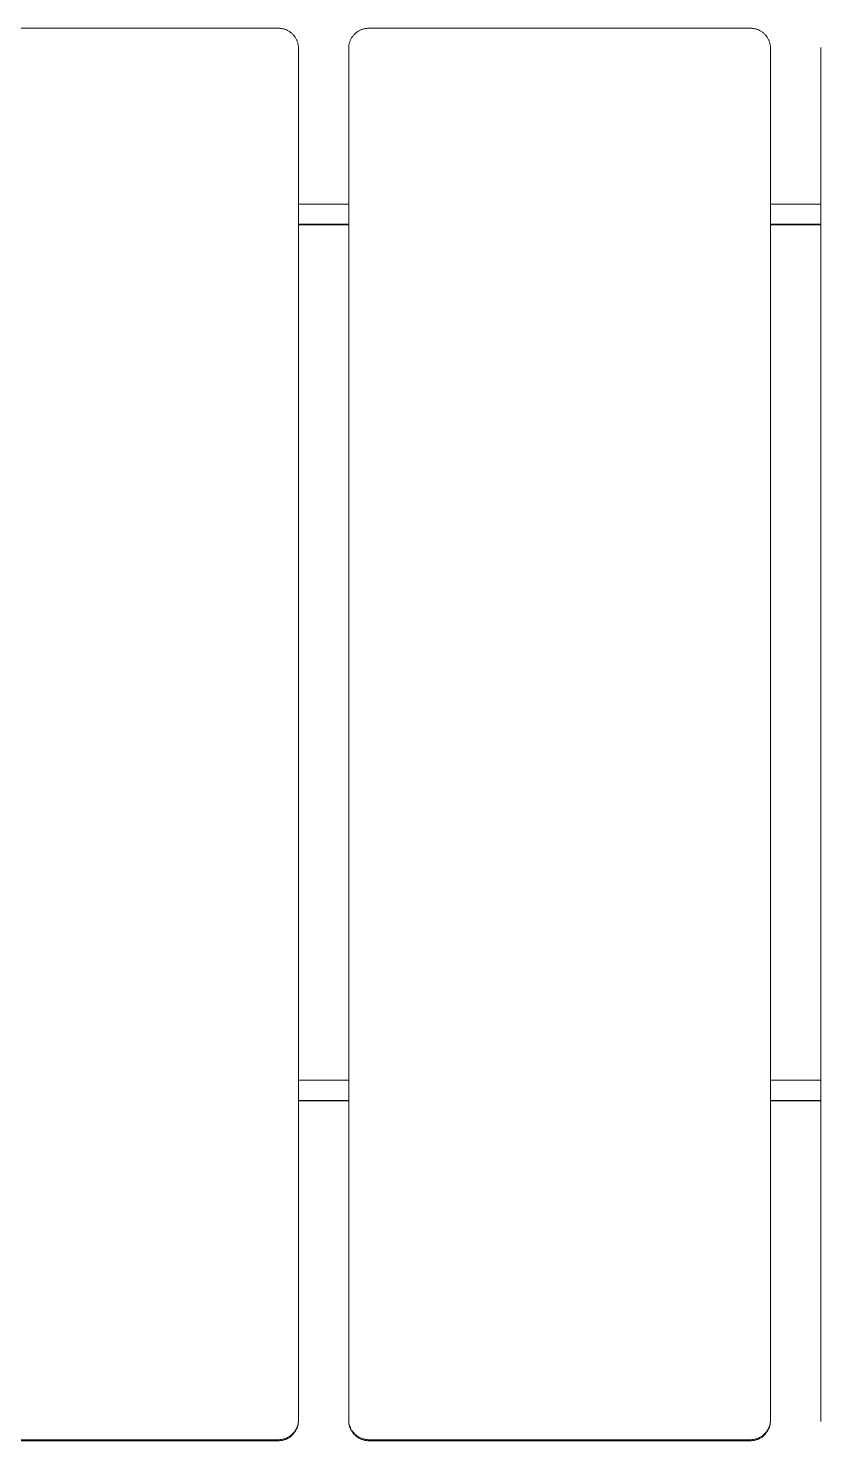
# Model space of a CAD drawing. Header units: millimetres. Extents: x -402 to 3954, y -41 to 3282.
# Drawn here: x 36.8 to 194.6, y 2999.6 to 3281.1 of the extents above; entities that cross this region are included whole.
import ezdxf

# ---------------------------------------------------------------- set-up
doc = ezdxf.new("R2010")
doc.units = ezdxf.units.MM
doc.layers.add('ZANO_R', color=7, linetype='Continuous', lineweight=0)

msp = doc.modelspace()

# ---------------------------------------------------------------- linework, layer by layer
at = {"layer": 'ZANO_R'}
for p, q in [((10.63, 3281.1), (86.63, 3281.1)), ((86.63, 3281.1), (86.77, 3281.1)), ((86.77, 3281.1), (86.9, 3281.09)), ((86.9, 3281.09), (87.04, 3281.08)), ((87.04, 3281.08), (87.18, 3281.06)), ((87.18, 3281.06), (87.31, 3281.04)), ((87.31, 3281.04), (87.45, 3281.01)), ((87.45, 3281.01), (87.58, 3280.98)), ((87.58, 3280.98), (87.71, 3280.95)), ((87.71, 3280.95), (87.84, 3280.91)), ((87.84, 3280.91), (87.97, 3280.87)), ((87.97, 3280.87), (88.1, 3280.82)), ((88.1, 3280.82), (88.23, 3280.77)), ((88.23, 3280.77), (88.35, 3280.71)), ((88.35, 3280.71), (88.47, 3280.65)), ((88.47, 3280.65), (88.59, 3280.58)), ((88.59, 3280.58), (88.71, 3280.52)), ((88.71, 3280.52), (88.83, 3280.44)), ((88.83, 3280.44), (88.94, 3280.37)), ((88.94, 3280.37), (89.05, 3280.28)), ((89.05, 3280.28), (89.16, 3280.2)), ((89.16, 3280.2), (89.26, 3280.11)), ((89.26, 3280.11), (89.36, 3280.02)), ((89.36, 3280.02), (89.46, 3279.93)), ((89.46, 3279.93), (89.55, 3279.83)), ((89.55, 3279.83), (89.65, 3279.73)), ((89.65, 3279.73), (89.73, 3279.62)), ((89.73, 3279.62), (89.82, 3279.51)), ((89.82, 3279.51), (89.9, 3279.4)), ((89.9, 3279.4), (89.98, 3279.29)), ((89.98, 3279.29), (90.05, 3279.18)), ((90.05, 3279.18), (90.12, 3279.06)), ((90.12, 3279.06), (90.18, 3278.94)), ((101.08, 3278.94), (101.14, 3279.06)), ((101.14, 3279.06), (101.21, 3279.18)), ((101.21, 3279.18), (101.29, 3279.29)), ((101.29, 3279.29), (101.36, 3279.4)), ((101.36, 3279.4), (101.44, 3279.51)), ((101.44, 3279.51), (101.53, 3279.62)), ((101.53, 3279.62), (101.62, 3279.73)), ((101.62, 3279.73), (101.71, 3279.83)), ((101.71, 3279.83), (101.8, 3279.93)), ((101.8, 3279.93), (101.9, 3280.02)), ((101.9, 3280.02), (102, 3280.11)), ((102, 3280.11), (102.11, 3280.2)), ((102.11, 3280.2), (102.21, 3280.28)), ((102.21, 3280.28), (102.32, 3280.37)), ((102.32, 3280.37), (102.44, 3280.44)), ((102.44, 3280.44), (102.55, 3280.52)), ((102.55, 3280.52), (102.67, 3280.58)), ((102.67, 3280.58), (102.79, 3280.65)), ((102.79, 3280.65), (102.91, 3280.71)), ((102.91, 3280.71), (103.04, 3280.77)), ((103.04, 3280.77), (103.16, 3280.82)), ((103.16, 3280.82), (103.29, 3280.87)), ((103.29, 3280.87), (103.42, 3280.91)), ((103.42, 3280.91), (103.55, 3280.95)), ((103.55, 3280.95), (103.68, 3280.98)), ((103.68, 3280.98), (103.82, 3281.01)), ((103.82, 3281.01), (103.95, 3281.04)), ((103.95, 3281.04), (104.09, 3281.06)), ((104.09, 3281.06), (104.22, 3281.08)), ((104.22, 3281.08), (104.36, 3281.09)), ((104.36, 3281.09), (104.49, 3281.1)), ((104.49, 3281.1), (104.63, 3281.1)), ((104.63, 3281.1), (180.63, 3281.1)), ((180.63, 3281.1), (180.77, 3281.1)), ((180.77, 3281.1), (180.9, 3281.09)), ((180.9, 3281.09), (181.04, 3281.08)), ((181.04, 3281.08), (181.18, 3281.06)), ((181.18, 3281.06), (181.31, 3281.04)), ((181.31, 3281.04), (181.45, 3281.01)), ((181.45, 3281.01), (181.58, 3280.98)), ((181.58, 3280.98), (181.71, 3280.95)), ((181.71, 3280.95), (181.84, 3280.91)), ((181.84, 3280.91), (181.97, 3280.87)), ((181.97, 3280.87), (182.1, 3280.82)), ((182.1, 3280.82), (182.23, 3280.77)), ((182.23, 3280.77), (182.35, 3280.71)), ((182.35, 3280.71), (182.47, 3280.65)), ((182.47, 3280.65), (182.59, 3280.58)), ((182.59, 3280.58), (182.71, 3280.52)), ((182.71, 3280.52), (182.83, 3280.44)), ((182.83, 3280.44), (182.94, 3280.37)), ((182.94, 3280.37), (183.05, 3280.28)), ((183.05, 3280.28), (183.16, 3280.2)), ((183.16, 3280.2), (183.26, 3280.11)), ((183.26, 3280.11), (183.36, 3280.02)), ((183.36, 3280.02), (183.46, 3279.93)), ((183.46, 3279.93), (183.55, 3279.83)), ((183.55, 3279.83), (183.65, 3279.73)), ((183.65, 3279.73), (183.73, 3279.62)), ((183.73, 3279.62), (183.82, 3279.51)), ((183.82, 3279.51), (183.9, 3279.4)), ((183.9, 3279.4), (183.98, 3279.29)), ((183.98, 3279.29), (184.05, 3279.18)), ((184.05, 3279.18), (184.12, 3279.06)), ((184.12, 3279.06), (184.18, 3278.94)), ((90.18, 3278.94), (90.24, 3278.82)), ((90.24, 3278.82), (90.3, 3278.69)), ((90.3, 3278.69), (90.35, 3278.57)), ((90.35, 3278.57), (90.4, 3278.44)), ((90.4, 3278.44), (90.44, 3278.31)), ((90.44, 3278.31), (90.48, 3278.18)), ((90.48, 3278.18), (90.52, 3278.04)), ((90.52, 3278.04), (90.55, 3277.91)), ((90.55, 3277.91), (90.57, 3277.78)), ((90.57, 3277.78), (90.59, 3277.64)), ((90.59, 3277.64), (90.61, 3277.51)), ((90.61, 3277.51), (90.62, 3277.37)), ((90.62, 3277.37), (90.63, 3277.23)), ((90.63, 3277.23), (90.63, 3277.1)), ((90.63, 3003.85), (90.63, 3277.1)), ((100.63, 3277.23), (100.64, 3277.37)), ((100.63, 3277.1), (100.63, 3277.23)), ((100.63, 3277.1), (100.63, 3003.85)), ((100.64, 3277.37), (100.65, 3277.51)), ((100.65, 3277.51), (100.67, 3277.64)), ((100.67, 3277.64), (100.69, 3277.78)), ((100.69, 3277.78), (100.72, 3277.91)), ((100.72, 3277.91), (100.75, 3278.04)), ((100.75, 3278.04), (100.78, 3278.18)), ((100.78, 3278.18), (100.82, 3278.31)), ((100.82, 3278.31), (100.86, 3278.44)), ((100.86, 3278.44), (100.91, 3278.57)), ((100.91, 3278.57), (100.96, 3278.69)), ((100.96, 3278.69), (101.02, 3278.82)), ((101.02, 3278.82), (101.08, 3278.94)), ((184.18, 3278.94), (184.24, 3278.82)), ((184.24, 3278.82), (184.3, 3278.69)), ((184.3, 3278.69), (184.35, 3278.57)), ((184.35, 3278.57), (184.4, 3278.44)), ((184.4, 3278.44), (184.44, 3278.31)), ((184.44, 3278.31), (184.48, 3278.18)), ((184.48, 3278.18), (184.52, 3278.04)), ((184.52, 3278.04), (184.55, 3277.91)), ((184.55, 3277.91), (184.57, 3277.78)), ((184.57, 3277.78), (184.59, 3277.64)), ((184.59, 3277.64), (184.61, 3277.51)), ((184.61, 3277.51), (184.62, 3277.37)), ((184.62, 3277.37), (184.63, 3277.23)), ((184.63, 3277.23), (184.63, 3277.1)), ((184.63, 3003.85), (184.63, 3277.1)), ((194.63, 3277.1), (194.63, 3277.23)), ((194.63, 3277.1), (194.63, 3003.85)), ((90.63, 3246.04), (100.63, 3246.04)), ((184.63, 3246.04), (194.63, 3246.04)), ((100.63, 3242.04), (90.63, 3242.04)), ((90.63, 3241.94), (100.63, 3241.94)), ((194.63, 3242.04), (184.63, 3242.04)), ((184.63, 3241.94), (194.63, 3241.94)), ((90.63, 3071.47), (100.63, 3071.47)), ((184.63, 3071.47), (194.63, 3071.47)), ((100.63, 3067.47), (90.63, 3067.47)), ((90.63, 3067.36), (100.63, 3067.36)), ((194.63, 3067.47), (184.63, 3067.47)), ((184.63, 3067.36), (194.63, 3067.36)), ((90.57, 3003.17), (90.55, 3003.04)), ((90.59, 3003.3), (90.57, 3003.17)), ((90.61, 3003.44), (90.59, 3003.3)), ((90.61, 3003.23), (90.59, 3003.1)), ((90.62, 3003.58), (90.61, 3003.44)), ((90.62, 3003.37), (90.61, 3003.23)), ((90.63, 3003.71), (90.62, 3003.58)), ((90.63, 3003.5), (90.62, 3003.37)), ((90.63, 3003.64), (90.63, 3003.85)), ((90.63, 3003.85), (90.63, 3003.71)), ((90.63, 3003.64), (90.63, 3003.5)), ((100.63, 3003.85), (100.63, 3003.71)), ((100.63, 3003.85), (100.63, 3003.64)), ((100.63, 3003.71), (100.64, 3003.58)), ((100.63, 3003.5), (100.63, 3003.64)), ((100.64, 3003.37), (100.63, 3003.5)), ((100.64, 3003.58), (100.65, 3003.44)), ((100.65, 3003.23), (100.64, 3003.37)), ((100.65, 3003.44), (100.67, 3003.3)), ((100.67, 3003.1), (100.65, 3003.23)), ((100.67, 3003.3), (100.69, 3003.17)), ((100.69, 3003.17), (100.72, 3003.04)), ((184.57, 3003.17), (184.55, 3003.04)), ((184.59, 3003.3), (184.57, 3003.17)), ((184.61, 3003.44), (184.59, 3003.3)), ((184.61, 3003.23), (184.59, 3003.1)), ((184.62, 3003.58), (184.61, 3003.44)), ((184.62, 3003.37), (184.61, 3003.23)), ((184.63, 3003.71), (184.62, 3003.58)), ((184.63, 3003.5), (184.62, 3003.37)), ((184.63, 3003.64), (184.63, 3003.85)), ((184.63, 3003.85), (184.63, 3003.71)), ((184.63, 3003.64), (184.63, 3003.5)), ((194.63, 3003.85), (194.63, 3003.71)), ((194.63, 3003.85), (194.63, 3003.64)), ((194.63, 3003.5), (194.63, 3003.64)), ((88.59, 3000.36), (88.47, 3000.3)), ((88.71, 3000.43), (88.59, 3000.36)), ((88.83, 3000.5), (88.71, 3000.43)), ((88.94, 3000.58), (88.83, 3000.5)), ((88.94, 3000.37), (88.83, 3000.3)), ((89.05, 3000.66), (88.94, 3000.58)), ((89.05, 3000.45), (88.94, 3000.37)), ((89.16, 3000.75), (89.05, 3000.66)), ((89.16, 3000.54), (89.05, 3000.45)), ((89.26, 3000.83), (89.16, 3000.75)), ((89.26, 3000.62), (89.16, 3000.54)), ((89.36, 3000.93), (89.26, 3000.83)), ((89.36, 3000.72), (89.26, 3000.62)), ((89.46, 3001.02), (89.36, 3000.93)), ((89.46, 3000.81), (89.36, 3000.72)), ((89.55, 3001.12), (89.46, 3001.02)), ((89.55, 3000.91), (89.46, 3000.81)), ((89.65, 3001.22), (89.55, 3001.12)), ((89.65, 3001.01), (89.55, 3000.91)), ((89.73, 3001.32), (89.65, 3001.22)), ((89.73, 3001.12), (89.65, 3001.01)), ((89.82, 3001.43), (89.73, 3001.32)), ((89.82, 3001.22), (89.73, 3001.12)), ((89.9, 3001.54), (89.82, 3001.43)), ((89.9, 3001.33), (89.82, 3001.22)), ((89.98, 3001.66), (89.9, 3001.54)), ((89.98, 3001.45), (89.9, 3001.33)), ((90.05, 3001.77), (89.98, 3001.66)), ((90.05, 3001.56), (89.98, 3001.45)), ((90.12, 3001.89), (90.05, 3001.77)), ((90.12, 3001.68), (90.05, 3001.56)), ((90.18, 3002.01), (90.12, 3001.89)), ((90.18, 3001.8), (90.12, 3001.68)), ((90.24, 3002.13), (90.18, 3002.01)), ((90.24, 3001.92), (90.18, 3001.8)), ((90.3, 3002.26), (90.24, 3002.13)), ((90.3, 3002.05), (90.24, 3001.92)), ((90.35, 3002.38), (90.3, 3002.26)), ((90.35, 3002.17), (90.3, 3002.05)), ((90.4, 3002.51), (90.35, 3002.38)), ((90.4, 3002.3), (90.35, 3002.17)), ((90.44, 3002.64), (90.4, 3002.51)), ((90.44, 3002.43), (90.4, 3002.3)), ((90.48, 3002.77), (90.44, 3002.64)), ((90.48, 3002.56), (90.44, 3002.43)), ((90.52, 3002.9), (90.48, 3002.77)), ((90.52, 3002.69), (90.48, 3002.56)), ((90.55, 3003.04), (90.52, 3002.9)), ((90.55, 3002.83), (90.52, 3002.69)), ((90.57, 3002.96), (90.55, 3002.83)), ((90.59, 3003.1), (90.57, 3002.96)), ((100.69, 3002.96), (100.67, 3003.1)), ((100.72, 3002.83), (100.69, 3002.96)), ((100.72, 3003.04), (100.75, 3002.9)), ((100.75, 3002.69), (100.72, 3002.83)), ((100.75, 3002.9), (100.78, 3002.77)), ((100.78, 3002.56), (100.75, 3002.69)), ((100.78, 3002.77), (100.82, 3002.64)), ((100.82, 3002.43), (100.78, 3002.56)), ((100.82, 3002.64), (100.86, 3002.51)), ((100.86, 3002.3), (100.82, 3002.43)), ((100.86, 3002.51), (100.91, 3002.38)), ((100.91, 3002.17), (100.86, 3002.3)), ((100.91, 3002.38), (100.96, 3002.26)), ((100.96, 3002.05), (100.91, 3002.17)), ((100.96, 3002.26), (101.02, 3002.13)), ((101.02, 3001.92), (100.96, 3002.05)), ((101.02, 3002.13), (101.08, 3002.01)), ((101.08, 3001.8), (101.02, 3001.92)), ((101.08, 3002.01), (101.14, 3001.89)), ((101.14, 3001.68), (101.08, 3001.8)), ((101.14, 3001.89), (101.21, 3001.77)), ((101.21, 3001.56), (101.14, 3001.68)), ((101.21, 3001.77), (101.29, 3001.66)), ((101.29, 3001.45), (101.21, 3001.56)), ((101.29, 3001.66), (101.36, 3001.54)), ((101.36, 3001.33), (101.29, 3001.45)), ((101.36, 3001.54), (101.44, 3001.43)), ((101.44, 3001.22), (101.36, 3001.33)), ((101.44, 3001.43), (101.53, 3001.32)), ((101.53, 3001.12), (101.44, 3001.22)), ((101.53, 3001.32), (101.62, 3001.22)), ((101.62, 3001.01), (101.53, 3001.12)), ((101.62, 3001.22), (101.71, 3001.12)), ((101.71, 3000.91), (101.62, 3001.01)), ((101.71, 3001.12), (101.8, 3001.02)), ((101.8, 3000.81), (101.71, 3000.91)), ((101.8, 3001.02), (101.9, 3000.93)), ((101.9, 3000.72), (101.8, 3000.81)), ((101.9, 3000.93), (102, 3000.83)), ((102, 3000.62), (101.9, 3000.72)), ((102, 3000.83), (102.11, 3000.75)), ((102.11, 3000.54), (102, 3000.62)), ((102.11, 3000.75), (102.21, 3000.66)), ((102.21, 3000.45), (102.11, 3000.54)), ((102.21, 3000.66), (102.32, 3000.58)), ((102.32, 3000.37), (102.21, 3000.45)), ((102.32, 3000.58), (102.44, 3000.5)), ((102.44, 3000.3), (102.32, 3000.37)), ((102.44, 3000.5), (102.55, 3000.43)), ((102.55, 3000.43), (102.67, 3000.36)), ((102.67, 3000.36), (102.79, 3000.3)), ((182.59, 3000.36), (182.47, 3000.3)), ((182.71, 3000.43), (182.59, 3000.36)), ((182.83, 3000.5), (182.71, 3000.43)), ((182.94, 3000.58), (182.83, 3000.5)), ((182.94, 3000.37), (182.83, 3000.3)), ((183.05, 3000.66), (182.94, 3000.58)), ((183.05, 3000.45), (182.94, 3000.37)), ((183.16, 3000.75), (183.05, 3000.66)), ((183.16, 3000.54), (183.05, 3000.45)), ((183.26, 3000.83), (183.16, 3000.75)), ((183.26, 3000.62), (183.16, 3000.54)), ((183.36, 3000.93), (183.26, 3000.83)), ((183.36, 3000.72), (183.26, 3000.62)), ((183.46, 3001.02), (183.36, 3000.93)), ((183.46, 3000.81), (183.36, 3000.72)), ((183.55, 3001.12), (183.46, 3001.02)), ((183.55, 3000.91), (183.46, 3000.81)), ((183.65, 3001.22), (183.55, 3001.12)), ((183.65, 3001.01), (183.55, 3000.91)), ((183.73, 3001.32), (183.65, 3001.22)), ((183.73, 3001.12), (183.65, 3001.01)), ((183.82, 3001.43), (183.73, 3001.32)), ((183.82, 3001.22), (183.73, 3001.12)), ((183.9, 3001.54), (183.82, 3001.43)), ((183.9, 3001.33), (183.82, 3001.22)), ((183.98, 3001.66), (183.9, 3001.54)), ((183.98, 3001.45), (183.9, 3001.33)), ((184.05, 3001.77), (183.98, 3001.66)), ((184.05, 3001.56), (183.98, 3001.45)), ((184.12, 3001.89), (184.05, 3001.77)), ((184.12, 3001.68), (184.05, 3001.56)), ((184.18, 3002.01), (184.12, 3001.89)), ((184.18, 3001.8), (184.12, 3001.68)), ((184.24, 3002.13), (184.18, 3002.01)), ((184.24, 3001.92), (184.18, 3001.8)), ((184.3, 3002.26), (184.24, 3002.13)), ((184.3, 3002.05), (184.24, 3001.92)), ((184.35, 3002.38), (184.3, 3002.26)), ((184.35, 3002.17), (184.3, 3002.05)), ((184.4, 3002.51), (184.35, 3002.38)), ((184.4, 3002.3), (184.35, 3002.17)), ((184.44, 3002.64), (184.4, 3002.51)), ((184.44, 3002.43), (184.4, 3002.3)), ((184.48, 3002.77), (184.44, 3002.64)), ((184.48, 3002.56), (184.44, 3002.43)), ((184.52, 3002.9), (184.48, 3002.77)), ((184.52, 3002.69), (184.48, 3002.56)), ((184.55, 3003.04), (184.52, 3002.9)), ((184.55, 3002.83), (184.52, 3002.69)), ((184.57, 3002.96), (184.55, 3002.83)), ((184.59, 3003.1), (184.57, 3002.96)), ((10.63, 2999.85), (86.63, 2999.85)), ((86.63, 2999.64), (10.63, 2999.64)), ((86.63, 2999.85), (86.63, 2999.64)), ((86.77, 2999.85), (86.63, 2999.85)), ((86.77, 2999.64), (86.63, 2999.64)), ((86.9, 2999.86), (86.77, 2999.85)), ((86.9, 2999.65), (86.77, 2999.64)), ((87.04, 2999.87), (86.9, 2999.86)), ((87.04, 2999.66), (86.9, 2999.65)), ((87.18, 2999.89), (87.04, 2999.87)), ((87.18, 2999.68), (87.04, 2999.66)), ((87.31, 2999.91), (87.18, 2999.89)), ((87.31, 2999.7), (87.18, 2999.68)), ((87.45, 2999.93), (87.31, 2999.91)), ((87.45, 2999.72), (87.31, 2999.7)), ((87.58, 2999.96), (87.45, 2999.93)), ((87.58, 2999.75), (87.45, 2999.72)), ((87.71, 3000), (87.58, 2999.96)), ((87.71, 2999.79), (87.58, 2999.75)), ((87.84, 3000.04), (87.71, 3000)), ((87.84, 2999.83), (87.71, 2999.79)), ((87.97, 3000.08), (87.84, 3000.04)), ((87.97, 2999.87), (87.84, 2999.83)), ((88.1, 3000.13), (87.97, 3000.08)), ((88.1, 2999.92), (87.97, 2999.87)), ((88.23, 3000.18), (88.1, 3000.13)), ((88.23, 2999.97), (88.1, 2999.92)), ((88.35, 3000.24), (88.23, 3000.18)), ((88.35, 3000.03), (88.23, 2999.97)), ((88.47, 3000.3), (88.35, 3000.24)), ((88.47, 3000.09), (88.35, 3000.03)), ((88.59, 3000.15), (88.47, 3000.09)), ((88.71, 3000.22), (88.59, 3000.15)), ((88.83, 3000.3), (88.71, 3000.22)), ((102.55, 3000.22), (102.44, 3000.3)), ((102.67, 3000.15), (102.55, 3000.22)), ((102.79, 3000.09), (102.67, 3000.15)), ((102.79, 3000.3), (102.91, 3000.24)), ((102.91, 3000.03), (102.79, 3000.09)), ((102.91, 3000.24), (103.04, 3000.18)), ((103.04, 2999.97), (102.91, 3000.03)), ((103.04, 3000.18), (103.16, 3000.13)), ((103.16, 2999.92), (103.04, 2999.97)), ((103.16, 3000.13), (103.29, 3000.08)), ((103.29, 2999.87), (103.16, 2999.92)), ((103.29, 3000.08), (103.42, 3000.04)), ((103.42, 2999.83), (103.29, 2999.87)), ((103.42, 3000.04), (103.55, 3000)), ((103.55, 2999.79), (103.42, 2999.83)), ((103.55, 3000), (103.68, 2999.96)), ((103.68, 2999.75), (103.55, 2999.79)), ((103.68, 2999.96), (103.82, 2999.93)), ((103.82, 2999.72), (103.68, 2999.75)), ((103.82, 2999.93), (103.95, 2999.91)), ((103.95, 2999.7), (103.82, 2999.72)), ((103.95, 2999.91), (104.09, 2999.89)), ((104.09, 2999.68), (103.95, 2999.7)), ((104.09, 2999.89), (104.22, 2999.87)), ((104.22, 2999.66), (104.09, 2999.68)), ((104.22, 2999.87), (104.36, 2999.86)), ((104.36, 2999.65), (104.22, 2999.66)), ((104.36, 2999.86), (104.49, 2999.85)), ((104.49, 2999.64), (104.36, 2999.65)), ((104.49, 2999.85), (104.63, 2999.85)), ((104.63, 2999.64), (104.49, 2999.64)), ((104.63, 2999.64), (104.63, 2999.85)), ((104.63, 2999.85), (180.63, 2999.85)), ((180.63, 2999.64), (104.63, 2999.64)), ((180.63, 2999.85), (180.63, 2999.64)), ((180.77, 2999.85), (180.63, 2999.85)), ((180.77, 2999.64), (180.63, 2999.64)), ((180.9, 2999.86), (180.77, 2999.85)), ((180.9, 2999.65), (180.77, 2999.64)), ((181.04, 2999.87), (180.9, 2999.86)), ((181.04, 2999.66), (180.9, 2999.65)), ((181.18, 2999.89), (181.04, 2999.87)), ((181.18, 2999.68), (181.04, 2999.66)), ((181.31, 2999.91), (181.18, 2999.89)), ((181.31, 2999.7), (181.18, 2999.68)), ((181.45, 2999.93), (181.31, 2999.91)), ((181.45, 2999.72), (181.31, 2999.7)), ((181.58, 2999.96), (181.45, 2999.93)), ((181.58, 2999.75), (181.45, 2999.72)), ((181.71, 3000), (181.58, 2999.96)), ((181.71, 2999.79), (181.58, 2999.75)), ((181.84, 3000.04), (181.71, 3000)), ((181.84, 2999.83), (181.71, 2999.79)), ((181.97, 3000.08), (181.84, 3000.04)), ((181.97, 2999.87), (181.84, 2999.83)), ((182.1, 3000.13), (181.97, 3000.08)), ((182.1, 2999.92), (181.97, 2999.87)), ((182.23, 3000.18), (182.1, 3000.13)), ((182.23, 2999.97), (182.1, 2999.92)), ((182.35, 3000.24), (182.23, 3000.18)), ((182.35, 3000.03), (182.23, 2999.97)), ((182.47, 3000.3), (182.35, 3000.24)), ((182.47, 3000.09), (182.35, 3000.03)), ((182.59, 3000.15), (182.47, 3000.09)), ((182.71, 3000.22), (182.59, 3000.15)), ((182.83, 3000.3), (182.71, 3000.22))]:
    msp.add_line(p, q, dxfattribs=at)

doc.saveas('drawing.dxf')
